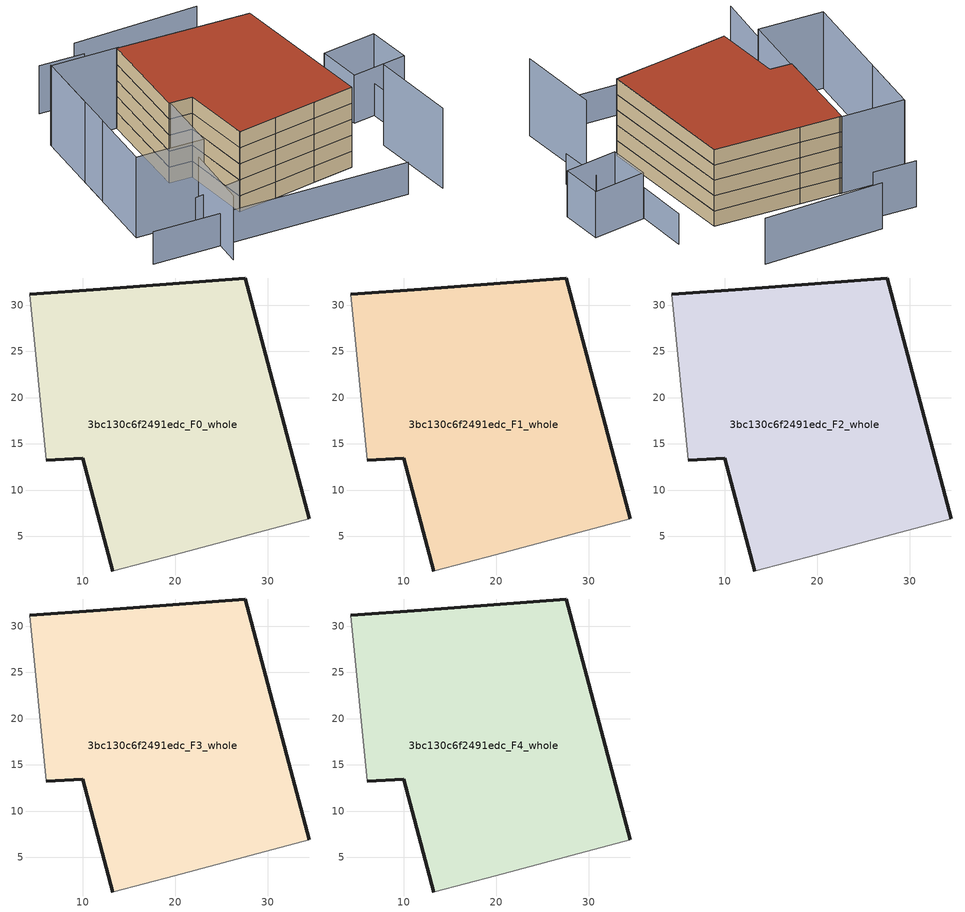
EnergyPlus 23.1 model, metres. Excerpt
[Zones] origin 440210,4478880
3bc130c6f2491edc_F0_whole
 floor ground (EU_floor_Construction): 27.56,32.94 34.5,6.89 27.41,4.99 19.96,3.02 13.38,1.27 13.28,1.25 10.01,13.45 6.05,13.22 4.29,31.16 11.88,31.74 z0
 wall outside (EU_wall_Construction): 6.05,13.22 10.01,13.45 13.28,1.25 / 34.5,6.89 27.56,32.94 11.88,31.74 4.29,31.16 z0:3
 wall adiabatic (EU_wall_Construction): 4.29,31.16 6.05,13.22 / 13.28,1.25 13.38,1.27 19.96,3.02 27.41,4.99 34.5,6.89 z0:3
3bc130c6f2491edc_F1_whole
 floor to 3bc130c6f2491edc_F0_whole (EU_floor_Construction): 27.56,32.94 34.5,6.89 27.41,4.99 19.96,3.02 13.38,1.27 13.28,1.25 10.01,13.45 6.05,13.22 4.29,31.16 11.88,31.74 z3
 wall outside (EU_wall_Construction): 6.05,13.22 10.01,13.45 13.28,1.25 / 34.5,6.89 27.56,32.94 11.88,31.74 4.29,31.16 z3:6
 wall adiabatic (EU_wall_Construction): 4.29,31.16 6.05,13.22 / 13.28,1.25 13.38,1.27 19.96,3.02 27.41,4.99 34.5,6.89 z3:6
3bc130c6f2491edc_F2_whole
 floor to 3bc130c6f2491edc_F1_whole (EU_floor_Construction): 27.56,32.94 34.5,6.89 27.41,4.99 19.96,3.02 13.38,1.27 13.28,1.25 10.01,13.45 6.05,13.22 4.29,31.16 11.88,31.74 z6
 wall outside (EU_wall_Construction): 6.05,13.22 10.01,13.45 13.28,1.25 / 34.5,6.89 27.56,32.94 11.88,31.74 4.29,31.16 z6:9
 wall adiabatic (EU_wall_Construction): 4.29,31.16 6.05,13.22 / 13.28,1.25 13.38,1.27 19.96,3.02 27.41,4.99 34.5,6.89 z6:9
3bc130c6f2491edc_F3_whole
 floor to 3bc130c6f2491edc_F2_whole (EU_floor_Construction): 27.56,32.94 34.5,6.89 27.41,4.99 19.96,3.02 13.38,1.27 13.28,1.25 10.01,13.45 6.05,13.22 4.29,31.16 11.88,31.74 z9
 wall outside (EU_wall_Construction): 6.05,13.22 10.01,13.45 13.28,1.25 / 34.5,6.89 27.56,32.94 11.88,31.74 4.29,31.16 z9:12
 wall adiabatic (EU_wall_Construction): 4.29,31.16 6.05,13.22 / 13.28,1.25 13.38,1.27 19.96,3.02 27.41,4.99 34.5,6.89 z9:12
3bc130c6f2491edc_F4_whole
 floor to 3bc130c6f2491edc_F3_whole (EU_floor_Construction): 27.56,32.94 34.5,6.89 27.41,4.99 19.96,3.02 13.38,1.27 13.28,1.25 10.01,13.45 6.05,13.22 4.29,31.16 11.88,31.74 z12
 wall outside (EU_wall_Construction): 6.05,13.22 10.01,13.45 13.28,1.25 / 34.5,6.89 27.56,32.94 11.88,31.74 4.29,31.16 z12:15
 wall adiabatic (EU_wall_Construction): 4.29,31.16 6.05,13.22 / 13.28,1.25 13.38,1.27 19.96,3.02 27.41,4.99 34.5,6.89 z12:15
 roof outside (EU_roof_Construction): 34.5,6.89 27.56,32.94 11.88,31.74 4.29,31.16 6.05,13.22 10.01,13.45 13.28,1.25 13.38,1.27 19.96,3.02 27.41,4.99 z15
shading: -5.02,-7.83 39.85,-3.72 / 4.91,-0.98 34.5,6.89 / 45.48,11.96 43.33,19.91 / 37.43,26.42 35.09,35.89 z0:6; 45.6,-4.13 41.61,11.09 / -7.18,30.44 -5.68,12.4 / -4.63,0.34 -7.19,30.26 / -7.19,30.26 4.66,31.28 / 4.66,31.28 7.22,1.35 / 7.22,1.35 -4.63,0.34 z0:15; 23.99,46.73 2.09,43.76 / 2.37,40.29 -5.55,39.65 / 39.6,18.7 37.58,26.45 / 37.58,26.45 47.01,28.92 / 47.01,28.92 49.04,21.17 / 49.04,21.17 39.6,18.7 z0:9; 6.22,1.28 7.15,-11.29 z0:12
[Building]
EU S2 Campaign: North Axis=0; Terrain=City; Solar Distribution=FullExterior
[Site:Location]
Madrid: Latitude=40.5; Longitude=-3.5; Time Zone=1; Elevation=609
[SizingPeriod:WeatherFileDays]
AnnualSizingPeriod: Begin Month=1; Begin Day of Month=1; End Month=12; End Day of Month=31; Day of Week for Start Day=Monday; Use Weather File Daylight Saving Period=No; Use Weather File Rain and Snow Indicators=No
[MATERIAL]
EU_InternalMass_Material: Roughness=MediumRough; Thickness=0.1; Conductivity=1; Density=1800; Specific Heat=900; Thermal Absorptance=0.9; Solar Absorptance=0.7; Visible Absorptance=0.7
[MATERIAL:NOMASS] Roughness=MediumRough; Thermal Absorptance=0.9; Solar Absorptance=0.7; Visible Absorptance=0.7
Name | Thermal Resistance
EU_wall_NoMass | 0.609216
EU_roof_NoMass | 0.513268
EU_floor_NoMass | 0.568163
[CONSTRUCTION]
EU_wall_Construction: EU_wall_NoMass
EU_roof_Construction: EU_roof_NoMass
EU_floor_Construction: EU_floor_NoMass
EU_InternalMass_Construction: EU_InternalMass_Material
[ZONE] Type=1; Multiplier=1; Ceiling Height=autocalculate; Volume=2046.11; Floor Area=autocalculate; Part of Total Floor Area=Yes
3bc130c6f2491edc_F0_whole; 3bc130c6f2491edc_F1_whole; 3bc130c6f2491edc_F2_whole; 3bc130c6f2491edc_F3_whole; 3bc130c6f2491edc_F4_whole
[INTERNALMASS] Construction=EU_InternalMass_Construction; Surface Area=666.056
Name | Zone or ZoneList
3bc130c6f2491edc_F0_whole_EU_InternalMass | 3bc130c6f2491edc_F0_whole
3bc130c6f2491edc_F1_whole_EU_InternalMass | 3bc130c6f2491edc_F1_whole
3bc130c6f2491edc_F2_whole_EU_InternalMass | 3bc130c6f2491edc_F2_whole
3bc130c6f2491edc_F3_whole_EU_InternalMass | 3bc130c6f2491edc_F3_whole
3bc130c6f2491edc_F4_whole_EU_InternalMass | 3bc130c6f2491edc_F4_whole
[OTHEREQUIPMENT] Fuel Type=Electricity; Design Level Calculation Method=Watts/Area; Power per Zone Floor Area=1; Fraction Latent=0; Fraction Radiant=0; Fraction Lost=0; Carbon Dioxide Generation Rate=0; EndUse Subcategory=EU_Step8_InternalGains
Name | Zone or ZoneList or Space or SpaceList | Schedule
EU_Step8_InternalGain_3bc130c6f2491edc_F0_whole_f000 | 3bc130c6f2491edc_F0_whole | EU_Step8_GainSchedule_3bc130c6f2491edc_F0_whole_f000
EU_Step8_InternalGain_3bc130c6f2491edc_F1_whole_f000 | 3bc130c6f2491edc_F1_whole | EU_Step8_GainSchedule_3bc130c6f2491edc_F1_whole_f000
EU_Step8_InternalGain_3bc130c6f2491edc_F2_whole_f000 | 3bc130c6f2491edc_F2_whole | EU_Step8_GainSchedule_3bc130c6f2491edc_F2_whole_f000
EU_Step8_InternalGain_3bc130c6f2491edc_F3_whole_f000 | 3bc130c6f2491edc_F3_whole | EU_Step8_GainSchedule_3bc130c6f2491edc_F3_whole_f000
EU_Step8_InternalGain_3bc130c6f2491edc_F4_whole_f000 | 3bc130c6f2491edc_F4_whole | EU_Step8_GainSchedule_3bc130c6f2491edc_F4_whole_f000
[ZONEVENTILATION:DESIGNFLOWRATE] Schedule=EU_AlwaysOn; Design Flow Rate Calculation Method=AirChanges/Hour; Air Changes per Hour=0.752966; Ventilation Type=Natural; Fan Pressure Rise=0; Fan Total Efficiency=1; Constant Term Coefficient=1; Temperature Term Coefficient=0; Velocity Term Coefficient=0; Velocity Squared Term Coefficient=0; Minimum Indoor Temperature=-100; Maximum Indoor Temperature=100; Delta Temperature=-100; Minimum Outdoor Temperature=-100; Maximum Outdoor Temperature=100; Maximum Wind Speed=40
Name | Zone or ZoneList or Space or SpaceList
EU_ConstantAir_3bc130c6f2491edc_F0_whole | 3bc130c6f2491edc_F0_whole
EU_ConstantAir_3bc130c6f2491edc_F1_whole | 3bc130c6f2491edc_F1_whole
EU_ConstantAir_3bc130c6f2491edc_F2_whole | 3bc130c6f2491edc_F2_whole
EU_ConstantAir_3bc130c6f2491edc_F3_whole | 3bc130c6f2491edc_F3_whole
EU_ConstantAir_3bc130c6f2491edc_F4_whole | 3bc130c6f2491edc_F4_whole
[HVACTEMPLATE:THERMOSTAT] Constant Heating Setpoint=20; Constant Cooling Setpoint=50
EU_HeatOnly_3bc130c6f2491edc_F0_whole; EU_HeatOnly_3bc130c6f2491edc_F1_whole; EU_HeatOnly_3bc130c6f2491edc_F2_whole; EU_HeatOnly_3bc130c6f2491edc_F3_whole; EU_HeatOnly_3bc130c6f2491edc_F4_whole
[HVACTEMPLATE:ZONE:IDEALLOADSAIRSYSTEM] System Availability Schedule=EU_AlwaysOn; Maximum Heating Supply Air Temperature=50; Minimum Cooling Supply Air Temperature=13; Maximum Heating Supply Air Humidity Ratio=0.0156; Minimum Cooling Supply Air Humidity Ratio=0.0077; Heating Limit=NoLimit; Cooling Limit=NoLimit; Heating Availability Schedule=EU_AlwaysOn; Cooling Availability Schedule=EU_CoolingOff; Dehumidification Control Type=ConstantSensibleHeatRatio; Cooling Sensible Heat Ratio=0.7; Dehumidification Setpoint=60; Humidification Control Type=None; Humidification Setpoint=30; Outdoor Air Method=None; Outdoor Air Flow Rate per Person=0.00944; Outdoor Air Flow Rate per Zone Floor Area=0; Outdoor Air Flow Rate per Zone=0; Demand Controlled Ventilation Type=None; Outdoor Air Economizer Type=NoEconomizer; Heat Recovery Type=None; Sensible Heat Recovery Effectiveness=0.7; Latent Heat Recovery Effectiveness=0.65
Name | Template Thermostat
3bc130c6f2491edc_F0_whole | EU_HeatOnly_3bc130c6f2491edc_F0_whole
3bc130c6f2491edc_F1_whole | EU_HeatOnly_3bc130c6f2491edc_F1_whole
3bc130c6f2491edc_F2_whole | EU_HeatOnly_3bc130c6f2491edc_F2_whole
3bc130c6f2491edc_F3_whole | EU_HeatOnly_3bc130c6f2491edc_F3_whole
3bc130c6f2491edc_F4_whole | EU_HeatOnly_3bc130c6f2491edc_F4_whole
[SIZING:ZONE] Zone Cooling Design Supply Air Temperature Input Method=SupplyAirTemperature; Zone Cooling Design Supply Air Temperature=13; Zone Heating Design Supply Air Temperature Input Method=SupplyAirTemperature; Zone Heating Design Supply Air Temperature=50; Zone Cooling Design Supply Air Humidity Ratio=0.008; Zone Heating Design Supply Air Humidity Ratio=0.008; Cooling Design Air Flow Method=DesignDay; Cooling Design Air Flow Rate=0; Cooling Minimum Air Flow per Zone Floor Area=0.000762; Cooling Minimum Air Flow=0; Cooling Minimum Air Flow Fraction=0.2; Heating Design Air Flow Method=DesignDay; Heating Design Air Flow Rate=0; Heating Maximum Air Flow per Zone Floor Area=0.002032; Heating Maximum Air Flow=0.141576; Heating Maximum Air Flow Fraction=0.3; Account for Dedicated Outdoor Air System=No; Dedicated Outdoor Air System Control Strategy=NeutralSupplyAir; Dedicated Outdoor Air Low Setpoint Temperature for Design=autosize; Dedicated Outdoor Air High Setpoint Temperature for Design=autosize; Zone Load Sizing Method=Sensible Load Only No Latent Load; Zone Latent Cooling Design Supply Air Humidity Ratio Input Method=HumidityRatioDifference; Zone Cooling Design Supply Air Humidity Ratio Difference=0.005; Zone Latent Heating Design Supply Air Humidity Ratio Input Method=HumidityRatioDifference; Zone Humidification Design Supply Air Humidity Ratio Difference=0.005
3bc130c6f2491edc_F0_whole; 3bc130c6f2491edc_F1_whole; 3bc130c6f2491edc_F2_whole; 3bc130c6f2491edc_F3_whole; 3bc130c6f2491edc_F4_whole
[SCHEDULE:CONSTANT]
Name | Hourly Value
EU_AlwaysOn | 1
EU_CoolingOff | 0
[SCHEDULE:FILE] Column Number=1; Rows to Skip at Top=0; Number of Hours of Data=8760; Column Separator=Comma; Interpolate to Timestep=No; Minutes per Item=60; Adjust Schedule for Daylight Savings=Yes
Name | File
EU_Step8_GainSchedule_3bc130c6f2491edc_F0_whole_f000 | ../../schedules/3bc130c6f2491edc/3bc130c6f2491edc_F0_whole_f000_gain.csv
EU_Step8_GainSchedule_3bc130c6f2491edc_F1_whole_f000 | ../../schedules/3bc130c6f2491edc/3bc130c6f2491edc_F1_whole_f000_gain.csv
EU_Step8_GainSchedule_3bc130c6f2491edc_F2_whole_f000 | ../../schedules/3bc130c6f2491edc/3bc130c6f2491edc_F2_whole_f000_gain.csv
EU_Step8_GainSchedule_3bc130c6f2491edc_F3_whole_f000 | ../../schedules/3bc130c6f2491edc/3bc130c6f2491edc_F3_whole_f000_gain.csv
EU_Step8_GainSchedule_3bc130c6f2491edc_F4_whole_f000 | ../../schedules/3bc130c6f2491edc/3bc130c6f2491edc_F4_whole_f000_gain.csv
